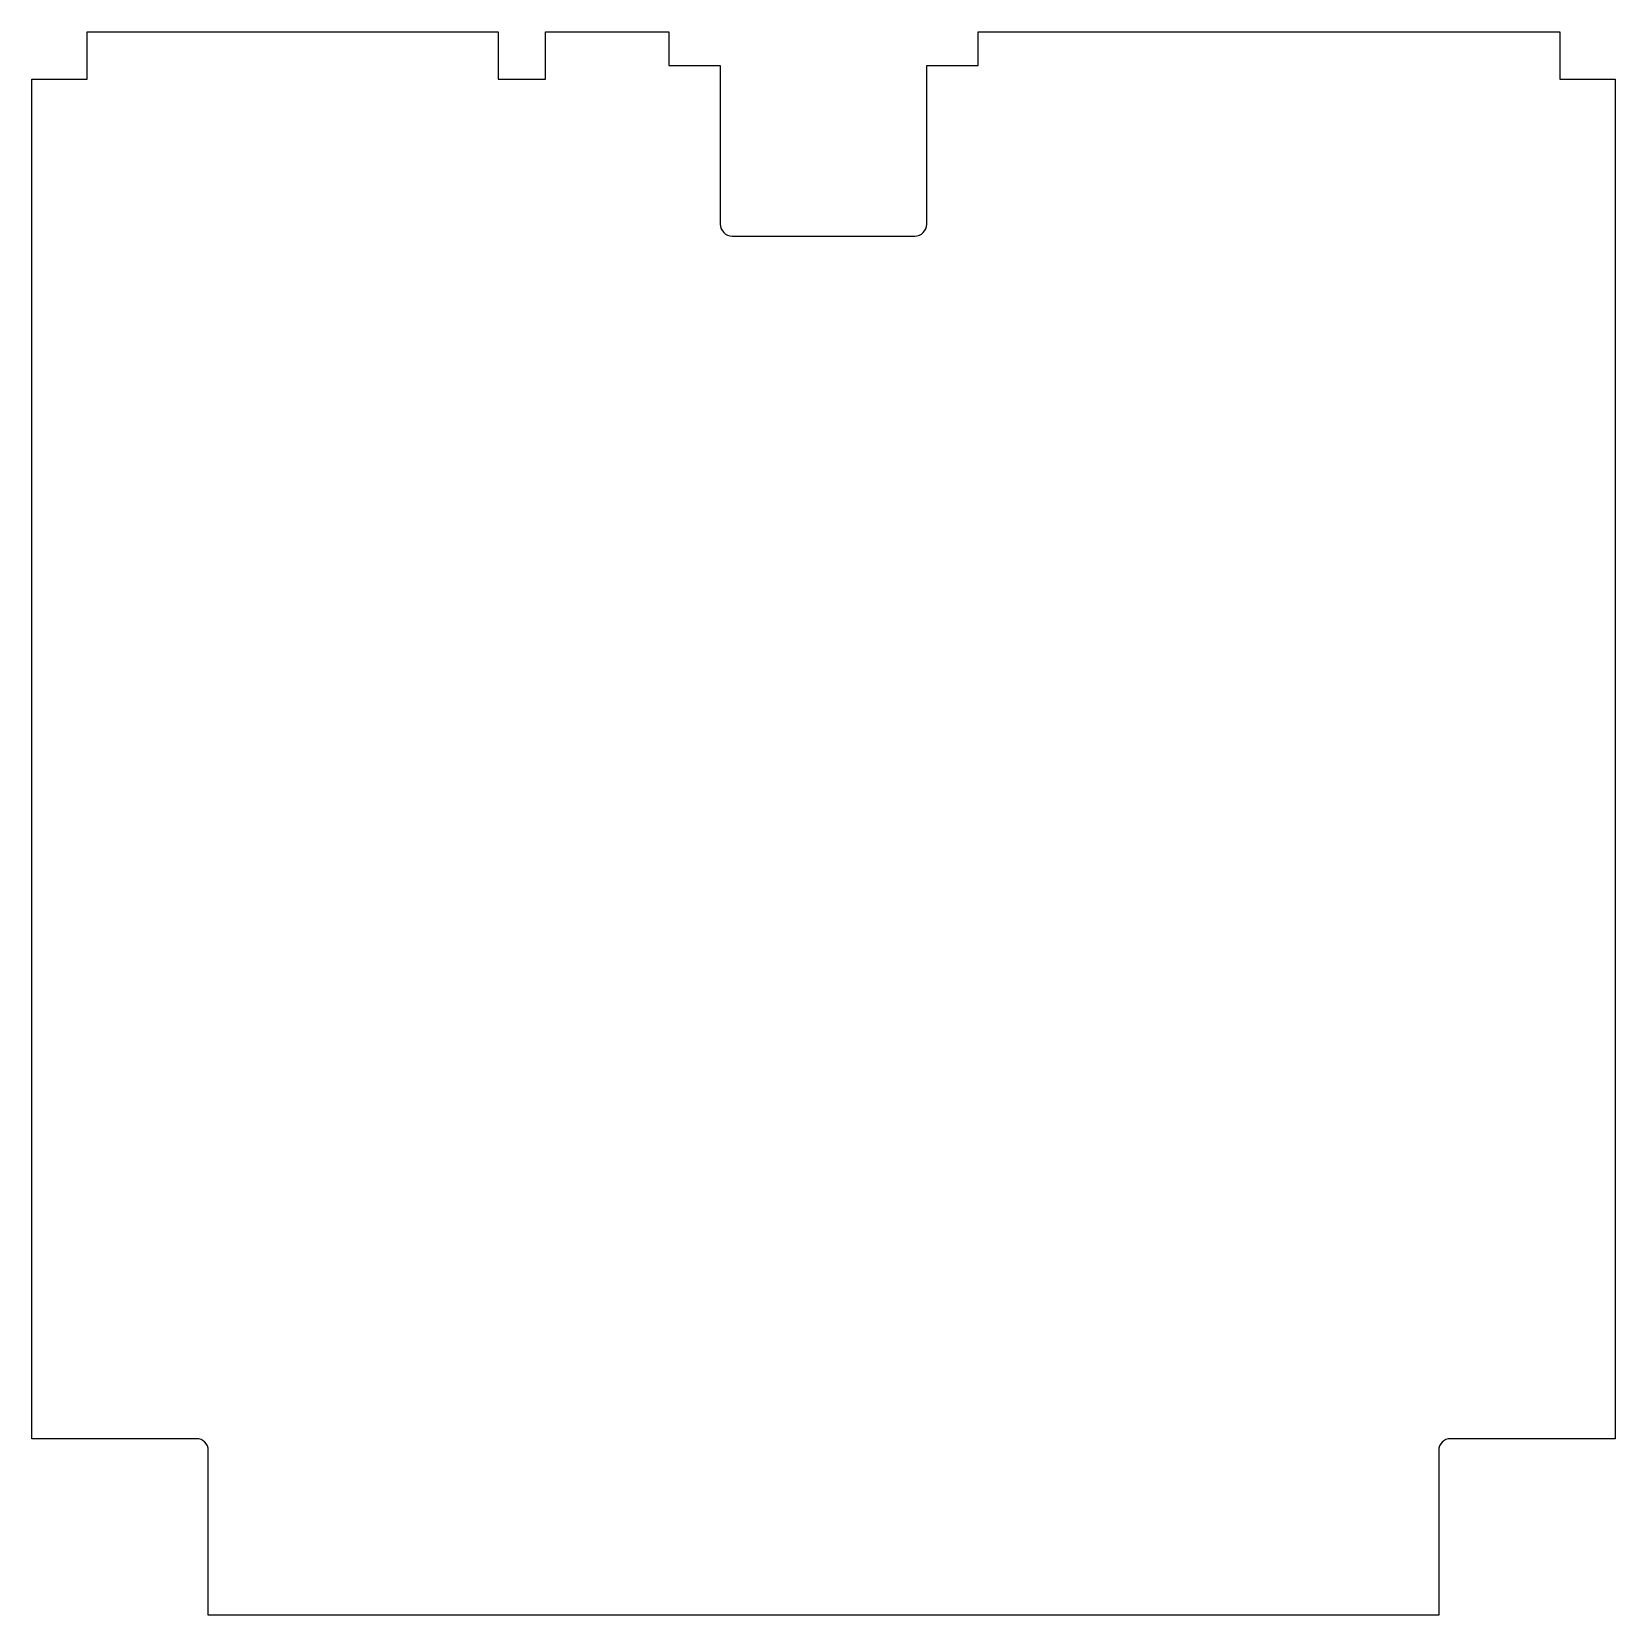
# Model space of a CAD drawing. Extents: x -200 to 200, y -216 to 183.
import ezdxf

# ---------------------------------------------------------------- set-up
doc = ezdxf.new("R2010")
doc.units = 0
doc.layers.add('MODELSKETCH_VISIBLE', color=7, linetype='CONTINUOUS')

msp = doc.modelspace()

# ---------------------------------------------------------------- linework, layer by layer
at = {"layer": 'MODELSKETCH_VISIBLE'}
for p, q in [((-185.5, 183.25), (-82, 183.25)), ((-185.5, 171.25), (-185.5, 183.25)), ((-82, 183.25), (-82, 171.25)), ((-70, 171.25), (-70, 183.25)), ((-70, 183.25), (-39, 183.25)), ((-39, 183.25), (-39, 174.75)), ((39, 183.25), (185.5, 183.25)), ((39, 174.75), (39, 183.25)), ((185.5, 183.25), (185.5, 171.25)), ((-39, 174.75), (-26, 174.75)), ((-26, 174.75), (-26, 134.75)), ((26, 174.75), (39, 174.75)), ((26, 134.75), (26, 174.75)), ((-199.5, 171.25), (-185.5, 171.25)), ((-199.5, -171.25), (-199.5, 171.25)), ((-82, 171.25), (-70, 171.25)), ((185.5, 171.25), (199.5, 171.25)), ((199.5, 171.25), (199.5, -171.25)), ((-23, 131.75), (23, 131.75)), ((-158, -171.25), (-199.5, -171.25)), ((199.5, -171.25), (158, -171.25)), ((-155, -215.75), (-155, -174.25)), ((155, -174.25), (155, -215.75)), ((155, -215.75), (-155, -215.75))]:
    msp.add_line(p, q, dxfattribs=at)
for centre, start, end in [((-23, 134.75), 180, 270), ((23, 134.75), 270, 0), ((-158, -174.25), 0, 90), ((158, -174.25), 90, 180)]:
    msp.add_arc(centre, 3, start, end, dxfattribs=at)

doc.saveas('drawing.dxf')
